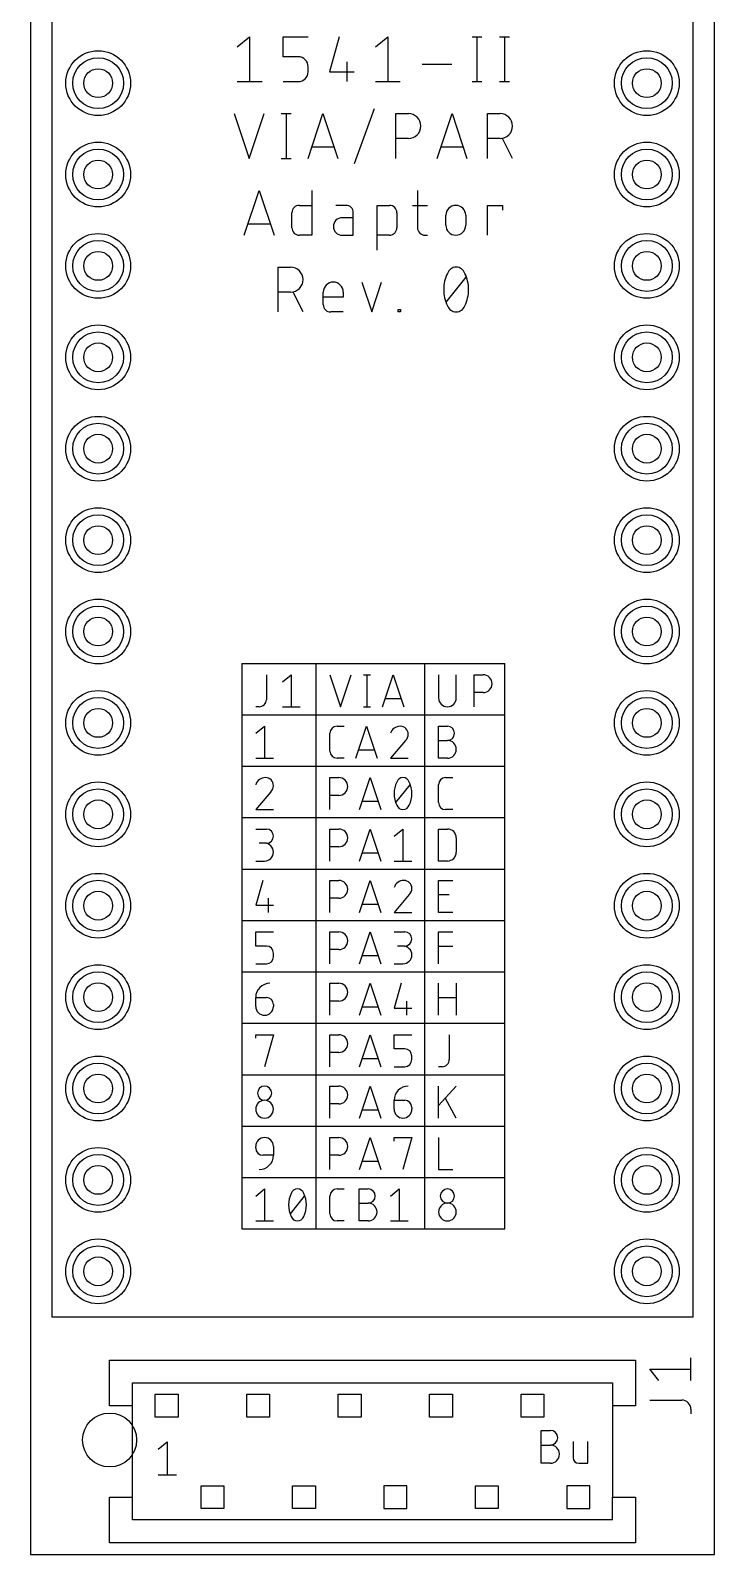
# Model space of a CAD drawing. Extents: x 0 to 54.6, y 0 to 83.9.
# Drawn here: x 0 to 19, y 0 to 42.35 of the extents above; entities that cross this region are included whole.
import ezdxf

# ---------------------------------------------------------------- set-up
doc = ezdxf.new("R2010")
doc.units = 0
for name, color, linetype in [('20', 30, 'CONTINUOUS'), ('21', 253, 'CONTINUOUS'), ('25', 253, 'CONTINUOUS'), ('51', 253, 'CONTINUOUS')]:
    doc.layers.add(name, color=color, linetype=linetype)

msp = doc.modelspace()

# ---------------------------------------------------------------- linework, layer by layer
at = {"layer": '20'}
for p, q in [((0, 58.5), (0, 0)), ((19, 0), (19, 58.5)), ((0, 0), (19, 0))]:
    msp.add_line(p, q, dxfattribs=at)
msp.add_circle((2.1975, 3.1825), 0.7493, dxfattribs=at)
at = {"layer": '21'}
for p, q in [((0.6, 6.6), (0.6, 57.4)), ((18.4, 57.4), (18.4, 6.6)), ((5.7412, 41.899), (6.087, 42.1756)), ((6.087, 42.1756), (6.087, 40.931)), ((7.0214, 41.6224), (7.0214, 42.1756)), ((7.0214, 42.1756), (7.7128, 42.1756)), ((8.5781, 42.1756), (8.3015, 41.2075)), ((9.5817, 41.899), (9.9274, 42.1756)), ((9.9274, 42.1756), (9.9274, 40.931)), ((12.2641, 42.1756), (12.5407, 42.1756)), ((12.4024, 42.1756), (12.4024, 40.931)), ((13.0322, 42.1756), (13.3088, 42.1756)), ((13.1705, 42.1756), (13.1705, 40.931)), ((7.4363, 41.6224), (7.0214, 41.6224)), ((7.7128, 41.2075), (7.7128, 41.3458)), ((8.3015, 41.2075), (8.993, 41.2075)), ((8.7856, 41.4841), (8.7856, 40.931)), ((10.8781, 41.415), (11.7078, 41.415)), ((5.7412, 40.931), (6.4327, 40.931)), ((7.0214, 40.931), (7.4363, 40.931)), ((9.5817, 40.931), (10.2731, 40.931)), ((12.2641, 40.931), (12.5407, 40.931)), ((13.0322, 40.931), (13.3088, 40.931)), ((5.6617, 40.0419), (6.0765, 38.7974)), ((6.0765, 38.7974), (6.4914, 40.0419)), ((6.9624, 40.0419), (7.2389, 40.0419)), ((7.1007, 40.0419), (7.1007, 38.7974)), ((7.7099, 38.7974), (8.1248, 40.0419)), ((8.1248, 40.0419), (8.5396, 38.7974)), ((9.0003, 38.6591), (9.5535, 40.1802)), ((10.1503, 38.7974), (10.1503, 40.0419)), ((10.1503, 40.0419), (10.496, 40.0419)), ((11.2944, 38.7974), (11.7092, 40.0419)), ((11.7092, 40.0419), (12.1241, 38.7974)), ((12.6969, 38.7974), (12.6969, 40.0419)), ((12.6969, 40.0419), (13.0426, 40.0419)), ((8.4359, 39.1085), (7.8136, 39.1085)), ((10.496, 39.3505), (10.1503, 39.3505)), ((12.0204, 39.1085), (11.3981, 39.1085)), ((13.0426, 39.3505), (12.6969, 39.3505)), ((13.3883, 38.7974), (13.1118, 39.3505)), ((6.9624, 38.7974), (7.2389, 38.7974)), ((5.9366, 36.6638), (6.3515, 37.9083)), ((6.3515, 37.9083), (6.7663, 36.6638)), ((7.8144, 37.9083), (7.8144, 36.6638)), ((10.7496, 37.9083), (10.7496, 36.8712)), ((7.2612, 36.8712), (7.2612, 37.2861)), ((7.4687, 37.4935), (7.8144, 37.4935)), ((8.7591, 37.4935), (8.4825, 37.4935)), ((8.9665, 36.6638), (8.9665, 37.2861)), ((9.6251, 36.2489), (9.6251, 37.4935)), ((9.6251, 37.4935), (9.9708, 37.4935)), ((10.1783, 37.2861), (10.1783, 36.8712)), ((10.6113, 37.4935), (11.0262, 37.4935)), ((12.6986, 36.6638), (12.6986, 37.4935)), ((12.6986, 37.4935), (13.1134, 37.4935)), ((13.1134, 37.4935), (13.1134, 37.3552)), ((6.6626, 36.9749), (6.0403, 36.9749)), ((8.9665, 37.1478), (8.6554, 37.1478)), ((11.5369, 36.9403), (11.5369, 37.2169)), ((12.09, 37.2169), (12.09, 36.9403)), ((7.8144, 36.6638), (7.4687, 36.6638)), ((8.6554, 36.6638), (8.9665, 36.6638)), ((9.9708, 36.6638), (9.6251, 36.6638)), ((10.957, 36.6638), (11.0262, 36.6638)), ((6.8803, 34.5301), (6.8803, 35.7748)), ((6.8803, 35.7748), (7.226, 35.7748)), ((9.2005, 35.3599), (9.477, 34.5301)), ((9.477, 34.5301), (9.7536, 35.3599)), ((11.5474, 34.8067), (12.1006, 35.4982)), ((7.226, 35.0833), (6.8803, 35.0833)), ((7.5717, 34.5301), (7.2951, 35.0833)), ((8.1337, 34.7376), (8.1337, 35.0833)), ((8.6868, 34.945), (8.1337, 34.945)), ((8.6868, 35.0833), (8.6868, 34.945)), ((8.6868, 34.5301), (8.3411, 34.5301)), ((10.2106, 34.5301), (10.2106, 34.5993)), ((10.2106, 34.5993), (10.2797, 34.5993)), ((10.2797, 34.5301), (10.2106, 34.5301)), ((10.2797, 34.5993), (10.2797, 34.5301)), ((5.8738, 24.765), (7.9375, 24.765)), ((5.8738, 24.765), (5.8738, 9.0488)), ((7.9375, 24.765), (10.9538, 24.765)), ((7.9375, 9.0488), (7.9375, 24.765)), ((10.9538, 24.765), (13.1763, 24.765)), ((10.9538, 9.0488), (10.9538, 24.765)), ((13.1763, 9.0488), (13.1763, 24.765)), ((6.5511, 24.4475), (6.5511, 23.7561)), ((6.9973, 24.2499), (7.2443, 24.4475)), ((7.2443, 24.4475), (7.2443, 23.5585)), ((8.3185, 24.4475), (8.6148, 23.5585)), ((8.6148, 23.5585), (8.9112, 24.4475)), ((9.2476, 24.4475), (9.4451, 24.4475)), ((9.3463, 24.4475), (9.3463, 23.5585)), ((9.7815, 23.5585), (10.0779, 24.4475)), ((10.0779, 24.4475), (10.3742, 23.5585)), ((11.3347, 24.4475), (11.3347, 23.8054)), ((11.8286, 23.8054), (11.8286, 24.4475)), ((12.3275, 23.5585), (12.3275, 24.4475)), ((12.3275, 24.4475), (12.5744, 24.4475)), ((10.3001, 23.7808), (9.8556, 23.7808)), ((12.5744, 23.9536), (12.3275, 23.9536)), ((5.8738, 23.3362), (13.1763, 23.3362)), ((6.3535, 23.5585), (6.2548, 23.5585)), ((6.9973, 23.5585), (7.4912, 23.5585)), ((9.2476, 23.5585), (9.4451, 23.5585)), ((6.2548, 22.8212), (6.5017, 23.0188)), ((6.5017, 23.0188), (6.5017, 22.1298)), ((8.5161, 23.0188), (8.7136, 23.0188)), ((9.0345, 22.1298), (9.3308, 23.0188)), ((9.3308, 23.0188), (9.6272, 22.1298)), ((11.3347, 22.1298), (11.3347, 23.0188)), ((11.3347, 23.0188), (11.5817, 23.0188)), ((8.3185, 22.3273), (8.3185, 22.8212)), ((10.4181, 22.6236), (9.9983, 22.1298)), ((11.3347, 22.6236), (11.5817, 22.6236)), ((6.2548, 22.1298), (6.7486, 22.1298)), ((8.7136, 22.1298), (8.5161, 22.1298)), ((9.5531, 22.352), (9.1086, 22.352)), ((9.9983, 22.1298), (10.4922, 22.1298)), ((11.5817, 22.1298), (11.3347, 22.1298)), ((5.8738, 21.9075), (13.1763, 21.9075)), ((6.6746, 21.1949), (6.2548, 20.701)), ((8.3185, 20.701), (8.3185, 21.59)), ((8.3185, 21.59), (8.5654, 21.59)), ((9.1357, 20.701), (9.432, 21.59)), ((9.432, 21.59), (9.7283, 20.701)), ((10.1488, 20.8986), (10.544, 21.3924)), ((11.3347, 20.8986), (11.3347, 21.3924)), ((11.5323, 21.59), (11.7299, 21.59)), ((8.5654, 21.0961), (8.3185, 21.0961)), ((9.6543, 20.9232), (9.2098, 20.9232)), ((5.8738, 20.4788), (13.1763, 20.4788)), ((6.2548, 20.701), (6.7486, 20.701)), ((11.7299, 20.701), (11.5323, 20.701)), ((6.2548, 20.1613), (6.5511, 20.1613)), ((8.3185, 19.2722), (8.3185, 20.1613)), ((8.3185, 20.1613), (8.5654, 20.1613)), ((9.1357, 19.2722), (9.432, 20.1613)), ((9.432, 20.1613), (9.7283, 19.2722)), ((10.0995, 19.9637), (10.3464, 20.1613)), ((10.3464, 20.1613), (10.3464, 19.2722)), ((11.3347, 19.2722), (11.3347, 20.1613)), ((11.3347, 20.1613), (11.5817, 20.1613)), ((11.8286, 19.9143), (11.8286, 19.5192)), ((6.5511, 19.7661), (6.3535, 19.7661)), ((8.5654, 19.6674), (8.3185, 19.6674)), ((9.6543, 19.4945), (9.2098, 19.4945)), ((6.2548, 19.2722), (6.5017, 19.2722)), ((10.0995, 19.2722), (10.5933, 19.2722)), ((11.5817, 19.2722), (11.3347, 19.2722)), ((5.8738, 19.05), (13.1763, 19.05)), ((6.4523, 18.7325), (6.2548, 18.0411)), ((8.3185, 17.8435), (8.3185, 18.7325)), ((8.3185, 18.7325), (8.5654, 18.7325)), ((9.1357, 17.8435), (9.432, 18.7325)), ((9.432, 18.7325), (9.7283, 17.8435)), ((11.3347, 17.8435), (11.3347, 18.7325)), ((11.3347, 18.7325), (11.7299, 18.7325)), ((6.6005, 18.2386), (6.6005, 17.8435)), ((8.5654, 18.2386), (8.3185, 18.2386)), ((10.5193, 18.3374), (10.0995, 17.8435)), ((11.3347, 18.3374), (11.6311, 18.3374)), ((6.2548, 18.0411), (6.7486, 18.0411)), ((9.6543, 18.0658), (9.2098, 18.0658)), ((10.0995, 17.8435), (10.5933, 17.8435)), ((11.7299, 17.8435), (11.3347, 17.8435)), ((5.8738, 17.6212), (13.1763, 17.6212)), ((6.2548, 16.9086), (6.2548, 17.3038)), ((6.2548, 17.3038), (6.7486, 17.3038)), ((8.3185, 16.4148), (8.3185, 17.3038)), ((8.3185, 17.3038), (8.5654, 17.3038)), ((9.1357, 16.4148), (9.432, 17.3038)), ((9.432, 17.3038), (9.7283, 16.4148)), ((10.0995, 17.3038), (10.3958, 17.3038)), ((11.3347, 16.4148), (11.3347, 17.3038)), ((11.3347, 17.3038), (11.7299, 17.3038)), ((6.5511, 16.9086), (6.2548, 16.9086)), ((6.7486, 16.6123), (6.7486, 16.7111)), ((8.5654, 16.8099), (8.3185, 16.8099)), ((9.6543, 16.637), (9.2098, 16.637)), ((10.3958, 16.9086), (10.1982, 16.9086)), ((11.3347, 16.9086), (11.7299, 16.9086)), ((5.8738, 16.1925), (13.1763, 16.1925)), ((6.2548, 16.4148), (6.5511, 16.4148)), ((10.0995, 16.4148), (10.3464, 16.4148)), ((8.3185, 14.986), (8.3185, 15.875)), ((8.3185, 15.875), (8.5654, 15.875)), ((9.1357, 14.986), (9.432, 15.875)), ((9.432, 15.875), (9.7283, 14.986)), ((10.297, 15.875), (10.0995, 15.1836)), ((11.3347, 14.986), (11.3347, 15.875)), ((11.8286, 15.875), (11.8286, 14.986)), ((6.2548, 15.4799), (6.5511, 15.4799)), ((6.2548, 15.2329), (6.2548, 15.4799)), ((6.7486, 15.2823), (6.7486, 15.2329)), ((8.5654, 15.3811), (8.3185, 15.3811)), ((10.4452, 15.3811), (10.4452, 14.986)), ((11.3347, 15.4799), (11.8286, 15.4799)), ((9.6543, 15.2083), (9.2098, 15.2083)), ((10.0995, 15.1836), (10.5933, 15.1836)), ((5.8738, 14.7637), (13.1763, 14.7637)), ((6.2548, 14.3475), (6.2548, 14.4463)), ((6.2548, 14.4463), (6.7486, 14.4463)), ((6.7486, 14.4463), (6.5017, 13.5572)), ((8.3185, 13.5572), (8.3185, 14.4463)), ((8.3185, 14.4463), (8.5654, 14.4463)), ((9.1357, 13.5572), (9.432, 14.4463)), ((9.432, 14.4463), (9.7283, 13.5572)), ((10.0995, 14.0511), (10.0995, 14.4463)), ((10.0995, 14.4463), (10.5933, 14.4463)), ((11.6311, 14.4463), (11.6311, 13.7548)), ((10.3958, 14.0511), (10.0995, 14.0511)), ((8.5654, 13.9524), (8.3185, 13.9524)), ((9.6543, 13.7795), (9.2098, 13.7795)), ((10.0995, 13.5572), (10.3958, 13.5572)), ((10.5933, 13.7548), (10.5933, 13.8536)), ((11.4335, 13.5572), (11.3347, 13.5572)), ((5.8738, 13.335), (13.1763, 13.335)), ((8.3185, 12.1285), (8.3185, 13.0175)), ((8.3185, 13.0175), (8.5654, 13.0175)), ((9.1357, 12.1285), (9.432, 13.0175)), ((9.432, 13.0175), (9.7283, 12.1285)), ((11.3347, 12.1285), (11.3347, 13.0175)), ((11.8286, 13.0175), (11.3347, 12.4742)), ((8.5654, 12.5236), (8.3185, 12.5236)), ((9.6543, 12.3508), (9.2098, 12.3508)), ((10.0995, 12.6224), (10.3958, 12.6224)), ((10.0995, 12.3754), (10.0995, 12.6224)), ((10.5933, 12.4248), (10.5933, 12.3754)), ((11.8286, 12.1285), (11.5323, 12.6718)), ((5.8738, 11.9063), (13.1763, 11.9063)), ((8.3185, 10.6997), (8.3185, 11.5888)), ((8.3185, 11.5888), (8.5654, 11.5888)), ((9.1357, 10.6997), (9.432, 11.5888)), ((9.432, 11.5888), (9.7283, 10.6997)), ((10.0995, 11.49), (10.0995, 11.5888)), ((10.0995, 11.5888), (10.5933, 11.5888)), ((10.5933, 11.5888), (10.3464, 10.6997)), ((11.3347, 11.5888), (11.3347, 10.6997)), ((6.2548, 11.2924), (6.2548, 11.3418)), ((6.7486, 11.0949), (6.4523, 11.0949)), ((6.7486, 11.3418), (6.7486, 11.0949)), ((8.5654, 11.0949), (8.3185, 11.0949)), ((9.6543, 10.922), (9.2098, 10.922)), ((11.3347, 10.6997), (11.7299, 10.6997)), ((5.8738, 10.4775), (13.1763, 10.4775)), ((6.2548, 9.9624), (6.5017, 10.16)), ((6.5017, 10.16), (6.5017, 9.271)), ((7.2185, 9.4686), (7.6137, 9.9624)), ((8.3185, 9.4686), (8.3185, 9.9624)), ((8.5161, 10.16), (8.7136, 10.16)), ((9.1317, 9.271), (9.1317, 10.16)), ((9.1317, 10.16), (9.3787, 10.16)), ((9.1317, 9.7649), (9.3787, 9.7649)), ((9.9983, 9.9624), (10.2452, 10.16)), ((10.2452, 10.16), (10.2452, 9.271)), ((5.8738, 9.0488), (7.9375, 9.0488)), ((6.2548, 9.271), (6.7486, 9.271)), ((7.9375, 9.0488), (10.9538, 9.0488)), ((8.7136, 9.271), (8.5161, 9.271)), ((9.3787, 9.271), (9.1317, 9.271)), ((9.9983, 9.271), (10.4922, 9.271)), ((10.9538, 9.0488), (13.1763, 9.0488)), ((3.5, 6.6), (0.6, 6.6)), ((18.4, 6.6), (3.5, 6.6)), ((2.1975, 4.135), (2.1975, 5.405)), ((2.1975, 5.405), (16.8025, 5.405)), ((16.8025, 5.405), (16.8025, 4.135)), ((2.8325, 4.135), (2.8325, 4.77)), ((2.8325, 4.77), (16.1675, 4.77)), ((16.1675, 4.77), (16.1675, 4.135)), ((3.4675, 3.8175), (3.4675, 4.4525)), ((3.4675, 4.4525), (4.1025, 4.4525)), ((4.1025, 4.4525), (4.1025, 3.8175)), ((6.0075, 3.8175), (6.0075, 4.4525)), ((6.0075, 4.4525), (6.6425, 4.4525)), ((6.6425, 4.4525), (6.6425, 3.8175)), ((8.5475, 3.8175), (8.5475, 4.4525)), ((8.5475, 4.4525), (9.1825, 4.4525)), ((9.1825, 4.4525), (9.1825, 3.8175)), ((11.0875, 3.8175), (11.0875, 4.4525)), ((11.0875, 4.4525), (11.7225, 4.4525)), ((11.7225, 4.4525), (11.7225, 3.8175)), ((13.6275, 3.8175), (13.6275, 4.4525)), ((13.6275, 4.4525), (14.2625, 4.4525)), ((14.2625, 4.4525), (14.2625, 3.8175)), ((2.8325, 4.135), (2.1975, 4.135)), ((2.8325, 1.595), (2.8325, 4.135)), ((4.1025, 3.8175), (3.4675, 3.8175)), ((6.6425, 3.8175), (6.0075, 3.8175)), ((9.1825, 3.8175), (8.5475, 3.8175)), ((11.7225, 3.8175), (11.0875, 3.8175)), ((14.2625, 3.8175), (13.6275, 3.8175)), ((16.8025, 4.135), (16.1675, 4.135)), ((16.1675, 4.135), (16.1675, 1.595)), ((14.1863, 2.5348), (14.1863, 3.4492)), ((14.1863, 3.4492), (14.4403, 3.4492)), ((3.5437, 2.9285), (3.7977, 3.1317)), ((3.7977, 3.1317), (3.7977, 2.2173)), ((14.1863, 3.0428), (14.4403, 3.0428)), ((15.0753, 3.1444), (15.0753, 2.6872)), ((15.4817, 2.5348), (15.4817, 3.1444)), ((3.5437, 2.2173), (4.0517, 2.2173)), ((14.4403, 2.5348), (14.1863, 2.5348)), ((15.2277, 2.5348), (15.4817, 2.5348)), ((4.7375, 1.2775), (4.7375, 1.9125)), ((4.7375, 1.9125), (5.3725, 1.9125)), ((5.3725, 1.9125), (5.3725, 1.2775)), ((7.2775, 1.2775), (7.2775, 1.9125)), ((7.2775, 1.9125), (7.9125, 1.9125)), ((7.9125, 1.9125), (7.9125, 1.2775)), ((10.4525, 1.9125), (9.8175, 1.9125)), ((9.8175, 1.9125), (9.8175, 1.2775)), ((10.4525, 1.2775), (10.4525, 1.9125)), ((12.3575, 1.2775), (12.3575, 1.9125)), ((12.3575, 1.9125), (12.9925, 1.9125)), ((12.9925, 1.9125), (12.9925, 1.2775)), ((15.5325, 1.9125), (14.8975, 1.9125)), ((14.8975, 1.9125), (14.8975, 1.2775)), ((15.5325, 1.2775), (15.5325, 1.9125)), ((2.1975, 0.325), (2.1975, 1.595)), ((2.1975, 1.595), (2.8325, 1.595)), ((2.8325, 0.96), (2.8325, 1.595)), ((5.3725, 1.2775), (4.7375, 1.2775)), ((7.9125, 1.2775), (7.2775, 1.2775)), ((9.8175, 1.2775), (10.4525, 1.2775)), ((12.9925, 1.2775), (12.3575, 1.2775)), ((14.8975, 1.2775), (15.5325, 1.2775)), ((16.1675, 1.595), (16.8025, 1.595)), ((16.1675, 0.96), (16.1675, 1.595)), ((16.8025, 1.595), (16.8025, 0.325)), ((16.1675, 0.96), (2.8325, 0.96)), ((16.8025, 0.325), (2.1975, 0.325))]:
    msp.add_line(p, q, dxfattribs=at)
for centre, radius, start, end in [((7.4363, 41.3458), 0.2766, 0, 90), ((7.4363, 41.2075), 0.2766, 270, 359.9994), ((10.496, 39.6962), 0.3457, 270, 90), ((13.0426, 39.6962), 0.3457, 270, 90), ((7.4687, 37.2861), 0.2074, 90, 180), ((8.7591, 37.2861), 0.2074, 0, 90), ((9.9708, 37.2861), 0.2074, 0, 90), ((11.8135, 37.2169), 0.2766, 0, 180), ((7.4687, 36.8712), 0.2074, 180, 270), ((8.6554, 36.9058), 0.242, 90, 270), ((9.9708, 36.8712), 0.2074, 270, 0), ((10.957, 36.8712), 0.2074, 180, 270.0009), ((11.8135, 36.9403), 0.2766, 180, 0), ((7.226, 35.429), 0.3457, 270, 90), ((12.5039, 35.1525), 1.0256, 154.0109, 180), ((11.824, 35.5189), 0.2558, 90, 161.0757), ((11.824, 35.5189), 0.2558, 18.9234, 90.0002), ((11.1441, 35.1525), 1.0256, 0, 25.9898), ((8.4102, 35.0833), 0.2766, 0, 180), ((8.3411, 34.7376), 0.2074, 180, 270), ((12.504, 35.1525), 1.0257, 180.0001, 205.9888), ((11.1441, 35.1525), 1.0256, 334.0104, 359.9999), ((11.824, 34.786), 0.2558, 198.9251, 270.0002), ((11.824, 34.786), 0.2558, 270, 341.0761), ((12.5744, 24.2006), 0.2469, 270, 90), ((6.3535, 23.7561), 0.1976, 269.9991, 360), ((11.5817, 23.8054), 0.2469, 180, 0), ((8.5161, 22.8212), 0.1976, 90.0009, 180), ((10.2699, 22.7332), 0.2855, 90.0001, 162.0551), ((10.2699, 22.7965), 0.2223, 0, 90), ((11.5817, 22.8212), 0.1976, 270, 90), ((10.2535, 22.7965), 0.2387, 313.6027, 359.9998), ((11.5817, 22.3767), 0.2469, 270, 90), ((8.5161, 22.3273), 0.1976, 180, 270), ((6.5264, 21.3045), 0.2855, 90.0001, 162.0551), ((6.5264, 21.3678), 0.2223, 0, 90), ((6.5099, 21.3678), 0.2387, 313.6027, 359.9998), ((8.5654, 21.3431), 0.2469, 270, 90), ((10.8321, 21.1455), 0.7326, 154.0113, 180), ((10.3464, 21.4073), 0.1827, 90.0002, 161.076), ((10.3464, 21.4073), 0.1827, 18.9228, 90.0001), ((9.8608, 21.1455), 0.7326, 0, 25.9898), ((11.5323, 21.3924), 0.1976, 90.0009, 180), ((10.8321, 21.1455), 0.7326, 180.0001, 205.9884), ((10.3464, 20.8837), 0.1827, 198.9252, 270.0001), ((10.3464, 20.8837), 0.1827, 269.9997, 341.0761), ((9.8607, 21.1455), 0.7326, 334.0106, 359.9998), ((11.5323, 20.8986), 0.1976, 180, 270), ((6.5511, 19.9637), 0.1976, 270, 90), ((8.5654, 19.9143), 0.2469, 270, 90), ((11.5817, 19.9143), 0.2469, 0, 90), ((6.5017, 19.5192), 0.2469, 270, 90), ((11.5817, 19.5192), 0.2469, 270, 0), ((8.5654, 18.4856), 0.2469, 270, 90), ((10.3711, 18.447), 0.2855, 90.0001, 162.0551), ((10.3711, 18.5102), 0.2223, 0, 90), ((10.3546, 18.5102), 0.2387, 313.6027, 359.9998), ((8.5654, 17.0568), 0.2469, 270, 90), ((10.3958, 17.1062), 0.1976, 270, 90), ((6.5511, 16.7111), 0.1976, 0, 90), ((6.5511, 16.6123), 0.1976, 270, 359.9991), ((10.3464, 16.6617), 0.2469, 270, 90), ((6.6499, 15.4799), 0.3951, 90.0005, 180), ((8.5654, 15.6281), 0.2469, 270, 90), ((6.5511, 15.2823), 0.1976, 0, 90), ((6.5017, 15.2329), 0.2469, 180, 0), ((8.5654, 14.1993), 0.2469, 270, 90), ((10.3958, 13.8536), 0.1976, 0, 90), ((10.3958, 13.7548), 0.1976, 270, 359.9991), ((11.4335, 13.7548), 0.1976, 269.9991, 360), ((6.5017, 12.8199), 0.1976, 0, 180), ((6.5017, 12.8199), 0.1976, 180, 0), ((8.5654, 12.7706), 0.2469, 270, 90), ((10.4946, 12.6224), 0.3951, 90.0005, 180), ((6.5017, 12.3754), 0.2469, 0, 180), ((6.5017, 12.3754), 0.2469, 180, 0), ((10.3464, 12.3754), 0.2469, 180, 0), ((10.3958, 12.4248), 0.1976, 0, 90), ((6.5017, 11.3418), 0.2469, 0, 180), ((8.5654, 11.3418), 0.2469, 270, 90), ((6.4523, 11.2924), 0.1976, 180, 270), ((6.3535, 11.0949), 0.3951, 269.9995, 360), ((7.9018, 9.7155), 0.7326, 154.0113, 180), ((7.4161, 9.9773), 0.1827, 90.0002, 161.076), ((7.4161, 9.9773), 0.1827, 18.9228, 90.0001), ((6.9305, 9.7155), 0.7326, 0, 25.9898), ((8.5161, 9.9624), 0.1976, 90.0009, 180), ((9.3787, 9.9624), 0.1976, 270, 90), ((9.3787, 9.5179), 0.2469, 270, 90), ((11.5817, 9.5179), 0.2469, 0, 180), ((11.5817, 9.9624), 0.1976, 0, 180), ((11.5817, 9.9624), 0.1976, 180, 0), ((7.9018, 9.7155), 0.7326, 180.0001, 205.9884), ((7.4161, 9.4537), 0.1827, 198.9252, 270.0001), ((7.4161, 9.4537), 0.1827, 269.9997, 341.0761), ((6.9304, 9.7155), 0.7326, 334.0106, 359.9998), ((8.5161, 9.4686), 0.1976, 180, 270), ((11.5817, 9.5179), 0.2469, 180, 0), ((14.4403, 3.246), 0.2032, 270, 90), ((14.4403, 2.7888), 0.254, 270, 90), ((15.2277, 2.6872), 0.1524, 180, 270)]:
    msp.add_arc(centre, radius, start, end, dxfattribs=at)
at = {"layer": '25'}
for p, q in [((17.455, 4.8327), (17.201, 5.1503)), ((17.201, 5.1503), (18.344, 5.1503)), ((18.344, 4.8327), (18.344, 5.4678)), ((17.201, 4.2919), (18.09, 4.2919)), ((18.344, 4.0379), (18.344, 3.9109))]:
    msp.add_line(p, q, dxfattribs=at)
msp.add_arc((18.09, 4.0379), 0.254, 0, 90, dxfattribs=at)
at = {"layer": '51'}
for centre, radius in [((1.88, 40.89), 0.9), ((1.88, 40.89), 0.7071), ((17.12, 40.89), 0.9), ((17.12, 40.89), 0.7071), ((1.88, 40.89), 0.4), ((17.12, 40.89), 0.4), ((1.88, 38.35), 0.9), ((1.88, 38.35), 0.7071), ((17.12, 38.35), 0.9), ((17.12, 38.35), 0.7071), ((1.88, 38.35), 0.4), ((17.12, 38.35), 0.4), ((1.88, 35.81), 0.9), ((1.88, 35.81), 0.7071), ((17.12, 35.81), 0.9), ((17.12, 35.81), 0.7071), ((1.88, 35.81), 0.4), ((17.12, 35.81), 0.4), ((1.88, 33.27), 0.9), ((1.88, 33.27), 0.7071), ((17.12, 33.27), 0.9), ((17.12, 33.27), 0.7071), ((1.88, 33.27), 0.4), ((17.12, 33.27), 0.4), ((1.88, 30.73), 0.9), ((1.88, 30.73), 0.7071), ((17.12, 30.73), 0.9), ((17.12, 30.73), 0.7071), ((1.88, 30.73), 0.4), ((17.12, 30.73), 0.4), ((1.88, 28.19), 0.9), ((1.88, 28.19), 0.7071), ((17.12, 28.19), 0.9), ((17.12, 28.19), 0.7071), ((1.88, 28.19), 0.4), ((17.12, 28.19), 0.4), ((1.88, 25.65), 0.9), ((1.88, 25.65), 0.7071), ((17.12, 25.65), 0.9), ((17.12, 25.65), 0.7071), ((1.88, 25.65), 0.4), ((17.12, 25.65), 0.4), ((1.88, 23.11), 0.9), ((1.88, 23.11), 0.7071), ((17.12, 23.11), 0.9), ((17.12, 23.11), 0.7071), ((1.88, 23.11), 0.4), ((17.12, 23.11), 0.4), ((1.88, 20.57), 0.9), ((1.88, 20.57), 0.7071), ((17.12, 20.57), 0.9), ((17.12, 20.57), 0.7071), ((1.88, 20.57), 0.4), ((17.12, 20.57), 0.4), ((1.88, 18.03), 0.9), ((1.88, 18.03), 0.7071), ((17.12, 18.03), 0.9), ((17.12, 18.03), 0.7071), ((1.88, 18.03), 0.4), ((17.12, 18.03), 0.4), ((1.88, 15.49), 0.9), ((1.88, 15.49), 0.7071), ((17.12, 15.49), 0.9), ((17.12, 15.49), 0.7071), ((1.88, 15.49), 0.4), ((17.12, 15.49), 0.4), ((1.88, 12.95), 0.9), ((1.88, 12.95), 0.7071), ((17.12, 12.95), 0.9), ((17.12, 12.95), 0.7071), ((1.88, 12.95), 0.4), ((17.12, 12.95), 0.4), ((1.88, 10.41), 0.9), ((1.88, 10.41), 0.7071), ((17.12, 10.41), 0.9), ((17.12, 10.41), 0.7071), ((1.88, 10.41), 0.4), ((17.12, 10.41), 0.4), ((1.88, 7.87), 0.9), ((1.88, 7.87), 0.7071), ((17.12, 7.87), 0.9), ((17.12, 7.87), 0.7071), ((1.88, 7.87), 0.4), ((17.12, 7.87), 0.4)]:
    msp.add_circle(centre, radius, dxfattribs=at)

doc.saveas('drawing.dxf')
